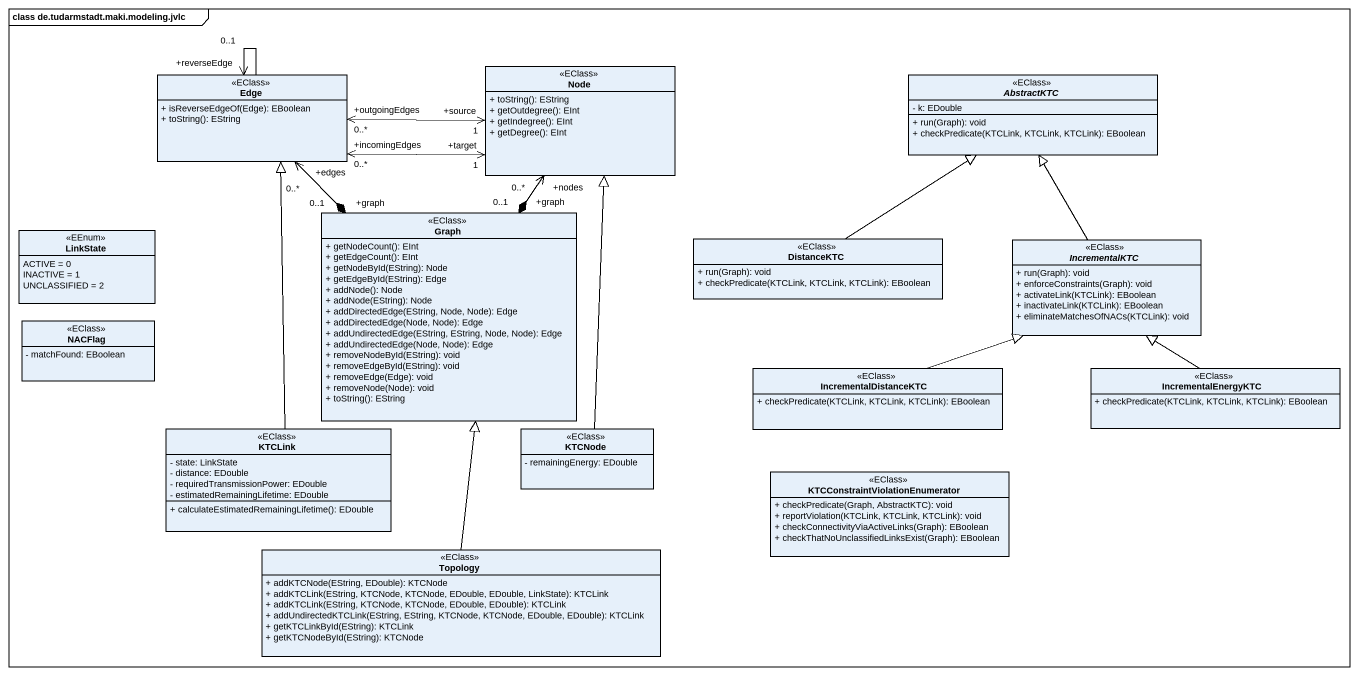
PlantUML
@startuml
mainframe class de.tudarmstadt.maki.modeling.jvlc
hide circle
hide empty members
skinparam classAttributeIconSize 0
class Edge <<EClass>> {
  + isReverseEdgeOf(Edge): EBoolean
  + toString(): EString
}
class "Node" as Node_ <<EClass>> {
  + toString(): EString
  + getOutdegree(): EInt
  + getIndegree(): EInt
  + getDegree(): EInt
}
abstract class AbstractKTC <<EClass>> {
  - k: EDouble
  + run(Graph): void
  + checkPredicate(KTCLink, KTCLink, KTCLink): EBoolean
}
class Graph <<EClass>> {
  + getNodeCount(): EInt
  + getEdgeCount(): EInt
  + getNodeById(EString): Node
  + getEdgeById(EString): Edge
  + addNode(): Node
  + addNode(EString): Node
  + addDirectedEdge(EString, Node, Node): Edge
  + addDirectedEdge(Node, Node): Edge
  + addUndirectedEdge(EString, EString, Node, Node): Edge
  + addUndirectedEdge(Node, Node): Edge
  + removeNodeById(EString): void
  + removeEdgeById(EString): void
  + removeEdge(Edge): void
  + removeNode(Node): void
  + toString(): EString
}
enum LinkState <<EEnum>> {
  ACTIVE = 0
  INACTIVE = 1
  UNCLASSIFIED = 2
}
class DistanceKTC <<EClass>> {
  + run(Graph): void
  + checkPredicate(KTCLink, KTCLink, KTCLink): EBoolean
}
abstract class IncrementalKTC <<EClass>> {
  + run(Graph): void
  + enforceConstraints(Graph): void
  + activateLink(KTCLink): EBoolean
  + inactivateLink(KTCLink): EBoolean
  + eliminateMatchesOfNACs(KTCLink): void
}
class NACFlag <<EClass>> {
  - matchFound: EBoolean
}
class IncrementalDistanceKTC <<EClass>> {
  + checkPredicate(KTCLink, KTCLink, KTCLink): EBoolean
}
class IncrementalEnergyKTC <<EClass>> {
  + checkPredicate(KTCLink, KTCLink, KTCLink): EBoolean
}
class KTCLink <<EClass>> {
  - state: LinkState
  - distance: EDouble
  - requiredTransmissionPower: EDouble
  - estimatedRemainingLifetime: EDouble
  + calculateEstimatedRemainingLifetime(): EDouble
}
class KTCNode <<EClass>> {
  - remainingEnergy: EDouble
}
class "KTCConstraintViolationEnumerator" as KTCConstraintViolationEnumer <<EClass>> {
  + checkPredicate(Graph, AbstractKTC): void
  + reportViolation(KTCLink, KTCLink, KTCLink): void
  + checkConnectivityViaActiveLinks(Graph): EBoolean
  + checkThatNoUnclassifiedLinksExist(Graph): EBoolean
}
class Topology <<EClass>> {
  + addKTCNode(EString, EDouble): KTCNode
  + addKTCLink(EString, KTCNode, KTCNode, EDouble, EDouble, LinkState): KTCLink
  + addKTCLink(EString, KTCNode, KTCNode, EDouble, EDouble): KTCLink
  + addUndirectedKTCLink(EString, EString, KTCNode, KTCNode, EDouble, EDouble): KTCLink
  + getKTCLinkById(EString): KTCLink
  + getKTCNodeById(EString): KTCNode
}
Edge --> "+reverseEdge\n0..1" Edge
Edge "+outgoingEdges\n0..*" <-right-> "+source\n1" Node_
Edge "+incomingEdges\n0..*" <-right-> "+target\n1" Node_
Graph "+graph\n0..1" *-up-> "+edges\n0..*" Edge
Graph "+graph\n0..1" *-up-> "+nodes\n0..*" Node_
DistanceKTC -up-|> AbstractKTC
IncrementalKTC -up-|> AbstractKTC
IncrementalDistanceKTC -right-|> IncrementalKTC
IncrementalEnergyKTC -up-|> IncrementalKTC
KTCLink -up-|> Edge
KTCNode -up-|> Node_
Topology -up-|> Graph
@enduml
